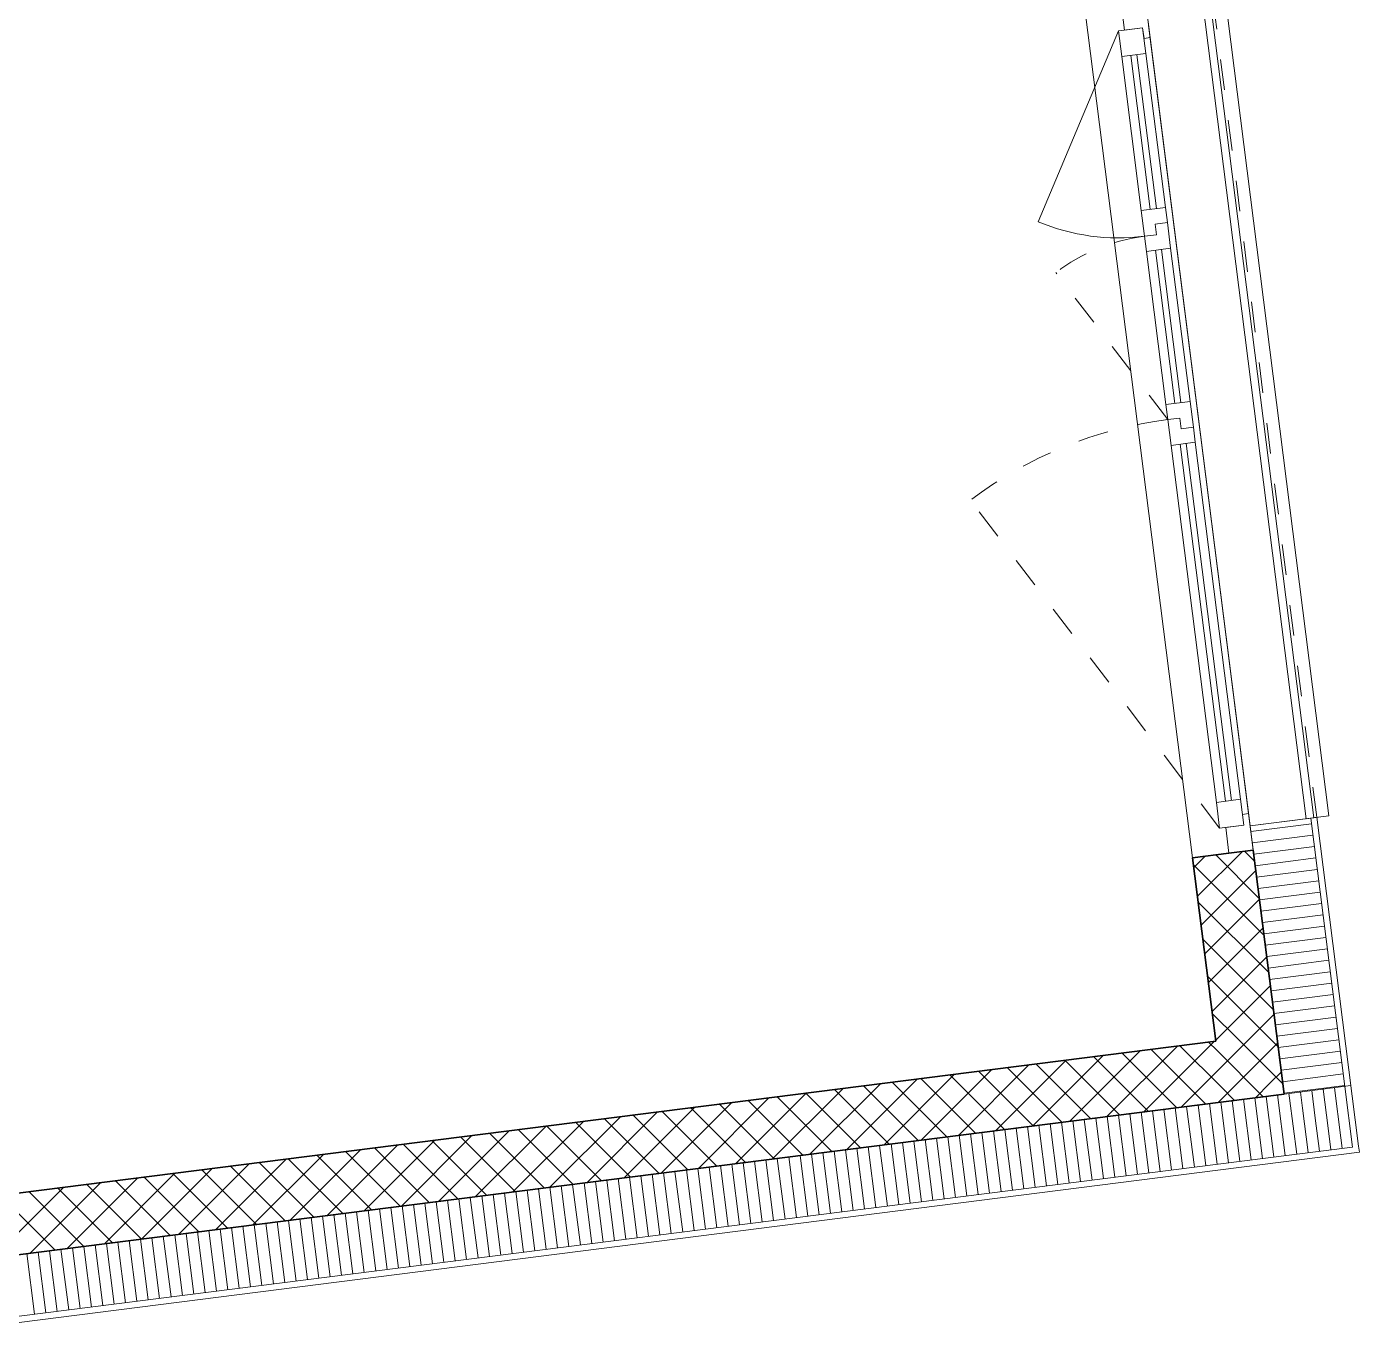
# Model space of a CAD drawing. Header units: metres. Extents: x 2713679.5 to 2713747.3, y 1226017.1 to 1226104.2.
# Drawn here: x 2713706.766 to 2713711.127, y 1226021.146 to 1226025.435 of the extents above; entities that cross this region are included whole.
import ezdxf

# ---------------------------------------------------------------- set-up
doc = ezdxf.new("R2010")
doc.units = ezdxf.units.M
doc.header["$MEASUREMENT"] = 0
doc.linetypes.add('Strich 2_1mm', pattern=[0.15, 0.1, -0.05])
doc.layers.add('plangrafiken', color=251, linetype='Continuous')
doc.layers.add('waende_stuetzen', color=250, linetype='Continuous')

msp = doc.modelspace()

# ---------------------------------------------------------------- linework, layer by layer
at = {"layer": 'plangrafiken', "color": 7, "linetype": 'Continuous', "lineweight": 13}
for p, q in [((2713710.608, 1226025.5617), (2713710.9529, 1226022.8435)), ((2713710.9777, 1226022.8466), (2713710.6328, 1226025.5648)), ((2713710.9529, 1226022.8435), (2713710.9777, 1226022.8466))]:
    msp.add_line(p, q, dxfattribs=at)
at = {"layer": 'waende_stuetzen', "color": 7, "linetype": 'Continuous', "lineweight": 18}
for p, q in [((2713710.8808, 1226021.9422), (2713707.5779, 1226047.9685)), ((2713710.8808, 1226021.9422), (2713707.9455, 1226045.0717)), ((2713710.8808, 1226021.9422), (2713708.7229, 1226038.9458)), ((2713710.9678, 1226022.8454), (2713710.7694, 1226022.8202)), ((2713710.7694, 1226022.8202), (2713710.7795, 1226022.7408)), ((2713710.9877, 1226022.8479), (2713710.9678, 1226022.8454)), ((2713711.0792, 1226021.9674), (2713710.9678, 1226022.8454)), ((2713711.1243, 1226021.7715), (2713710.9877, 1226022.8479)), ((2713711.0991, 1226021.9699), (2713710.8808, 1226021.9422)), ((2713711.1044, 1226021.769), (2713711.0792, 1226021.9674)), ((2713710.906, 1226021.7438), (2713711.1044, 1226021.769)), ((2713711.1268, 1226021.7517), (2713711.1243, 1226021.7715)), ((2713706.355, 1226021.1461), (2713711.1268, 1226021.7517)), ((2713706.422, 1226021.1748), (2713710.906, 1226021.7438))]:
    msp.add_line(p, q, dxfattribs=at)
at = {"layer": 'waende_stuetzen', "color": 7, "linetype": 'Continuous', "lineweight": 13}
for p, q in [((2713710.4421, 1226025.3995), (2713710.427, 1226025.5185)), ((2713710.2286, 1226025.4934), (2713710.5811, 1226022.7156)), ((2713710.3476, 1226025.5085), (2713710.3583, 1226025.4241)), ((2713711.0273, 1226022.8529), (2713710.695, 1226025.4719)), ((2713710.4178, 1226025.4317), (2713710.3385, 1226025.4216)), ((2713710.3583, 1226025.4241), (2713710.4178, 1226025.4317)), ((2713710.4178, 1226025.4317), (2713710.4222, 1226025.397)), ((2713710.4285, 1226025.3474), (2713710.4178, 1226025.4317)), ((2713710.7694, 1226022.8202), (2713710.437, 1226025.4392)), ((2713710.3385, 1226025.4216), (2713710.0763, 1226024.7969)), ((2713710.3385, 1226025.4216), (2713710.3492, 1226025.3373)), ((2713710.4222, 1226025.397), (2713710.4421, 1226025.3995)), ((2713710.7644, 1226022.8599), (2713710.4421, 1226025.3995)), ((2713710.3492, 1226025.3373), (2713710.4285, 1226025.3474)), ((2713710.3789, 1226025.3411), (2713710.4428, 1226024.8376)), ((2713710.4627, 1226024.8401), (2713710.3988, 1226025.3436)), ((2713710.4924, 1226024.8439), (2713710.4285, 1226025.3474)), ((2713710.3492, 1226025.3373), (2713710.4131, 1226024.8338)), ((2713710.4924, 1226024.8439), (2713710.4131, 1226024.8338)), ((2713710.4131, 1226024.8338), (2713710.4238, 1226024.7495)), ((2713710.4987, 1226024.7943), (2713710.4924, 1226024.8439)), ((2713710.459, 1226024.7893), (2713710.4987, 1226024.7943)), ((2713710.4634, 1226024.7545), (2713710.459, 1226024.7893)), ((2713710.5094, 1226024.71), (2713710.4987, 1226024.7943)), ((2713710.4238, 1226024.7495), (2713710.4634, 1226024.7545)), ((2713710.4238, 1226024.7495), (2713710.4301, 1226024.6999)), ((2713710.4301, 1226024.6999), (2713710.5094, 1226024.71)), ((2713710.4301, 1226024.6999), (2713710.4936, 1226024.1989)), ((2713710.4598, 1226024.7037), (2713710.5234, 1226024.2027)), ((2713710.5432, 1226024.2052), (2713710.4797, 1226024.7062)), ((2713710.573, 1226024.209), (2713710.5094, 1226024.71)), ((2713710.573, 1226024.209), (2713710.4936, 1226024.1989)), ((2713710.5837, 1226024.1247), (2713710.573, 1226024.209)), ((2713710.4936, 1226024.1989), (2713710.4999, 1226024.1493)), ((2713710.5396, 1226024.1544), (2713710.4999, 1226024.1493)), ((2713710.4999, 1226024.1493), (2713710.5106, 1226024.065)), ((2713710.544, 1226024.1196), (2713710.5396, 1226024.1544)), ((2713710.5837, 1226024.1247), (2713710.544, 1226024.1196)), ((2713710.59, 1226024.0751), (2713710.5837, 1226024.1247)), ((2713710.5106, 1226024.065), (2713710.59, 1226024.0751)), ((2713710.5106, 1226024.065), (2713710.6589, 1226022.8969)), ((2713710.5404, 1226024.0688), (2713710.6886, 1226022.9006)), ((2713710.7085, 1226022.9032), (2713710.5602, 1226024.0713)), ((2713710.7382, 1226022.9069), (2713710.59, 1226024.0751)), ((2713710.7382, 1226022.9069), (2713710.6589, 1226022.8969)), ((2713710.7489, 1226022.8226), (2713710.7382, 1226022.9069)), ((2713710.6589, 1226022.8969), (2713710.6696, 1226022.8125)), ((2713710.7644, 1226022.8599), (2713710.7445, 1226022.8573)), ((2713710.7445, 1226022.8573), (2713710.7489, 1226022.8226)), ((2713710.7795, 1226022.7408), (2713710.7644, 1226022.8599)), ((2713710.6696, 1226022.8125), (2713710.7489, 1226022.8226)), ((2713710.7489, 1226022.8226), (2713710.6894, 1226022.8151)), ((2713710.6894, 1226022.8151), (2713710.7001, 1226022.7307)), ((2713711.0273, 1226022.8529), (2713710.7694, 1226022.8202))]:
    msp.add_line(p, q, dxfattribs=at)
at = {"layer": 'waende_stuetzen', "color": 7, "linetype": 'Strich 2_1mm', "lineweight": 13}
for p, q in [((2713710.9877, 1226022.8479), (2713710.6553, 1226025.4669)), ((2713710.4999, 1226024.1493), (2713710.1339, 1226024.631)), ((2713710.6696, 1226022.8125), (2713709.8543, 1226023.8854))]:
    msp.add_line(p, q, dxfattribs=at)
at = {"layer": 'waende_stuetzen', "color": 18, "linetype": 'Continuous', "lineweight": 0, "true_color": 0x000000}
for p, q in [((2713710.9702, 1226022.8264), (2713710.7718, 1226022.8013)), ((2713710.9749, 1226022.7892), (2713710.7765, 1226022.7641)), ((2713710.5971, 1226022.5894), (2713710.7441, 1226022.7363)), ((2713710.7995, 1226022.5828), (2713710.657, 1226022.7253)), ((2713710.7841, 1226022.7042), (2713710.7512, 1226022.7372)), ((2713710.9797, 1226022.752), (2713710.7813, 1226022.7269)), ((2713710.815, 1226022.4613), (2713710.584, 1226022.6922)), ((2713710.5852, 1226022.6835), (2713710.6226, 1226022.7209)), ((2713710.9844, 1226022.7148), (2713710.786, 1226022.6897)), ((2713710.609, 1226022.4952), (2713710.7879, 1226022.6741)), ((2713710.9891, 1226022.6776), (2713710.7907, 1226022.6525)), ((2713710.9938, 1226022.6404), (2713710.7954, 1226022.6153)), ((2713710.9985, 1226022.6032), (2713710.8001, 1226022.5781)), ((2713710.8304, 1226022.3398), (2713710.5995, 1226022.5707)), ((2713710.621, 1226022.4011), (2713710.7999, 1226022.58)), ((2713711.0033, 1226022.566), (2713710.8049, 1226022.5408)), ((2713711.008, 1226022.5288), (2713710.8096, 1226022.5036)), ((2713710.6329, 1226022.307), (2713710.8118, 1226022.4859)), ((2713711.0127, 1226022.4916), (2713710.8143, 1226022.4664)), ((2713710.8458, 1226022.2183), (2713710.6149, 1226022.4492)), ((2713711.0174, 1226022.4544), (2713710.819, 1226022.4292)), ((2713710.6449, 1226022.2129), (2713710.8238, 1226022.3918)), ((2713711.0222, 1226022.4172), (2713710.8237, 1226022.392)), ((2713711.0269, 1226022.38), (2713710.8285, 1226022.3548)), ((2713711.0316, 1226022.3428), (2713710.8332, 1226022.3176)), ((2713710.8217, 1226022.1363), (2713710.6303, 1226022.3277)), ((2713710.6568, 1226022.1187), (2713710.8357, 1226022.2976)), ((2713711.0363, 1226022.3056), (2713710.8379, 1226022.2804)), ((2713711.041, 1226022.2684), (2713710.8426, 1226022.2432)), ((2713710.7276, 1226022.1244), (2713710.6457, 1226022.2063)), ((2713710.7745, 1226022.1303), (2713710.8477, 1226022.2035)), ((2713711.0458, 1226022.2312), (2713710.8473, 1226022.206)), ((2713711.0505, 1226022.194), (2713710.8521, 1226022.1688)), ((2713710.4221, 1226021.884), (2713710.653, 1226022.1149)), ((2713710.7149, 1226022.0708), (2713710.7745, 1226022.1303)), ((2713710.8766, 1226021.9753), (2713710.7276, 1226022.1244)), ((2713710.8612, 1226022.0968), (2713710.8217, 1226022.1363)), ((2713711.0552, 1226022.1568), (2713710.8568, 1226022.1316)), ((2713711.0599, 1226022.1196), (2713710.8615, 1226022.0944)), ((2713710.1791, 1226021.8532), (2713710.41, 1226022.0841)), ((2713710.3006, 1226021.8686), (2713710.5315, 1226022.0995)), ((2713710.53, 1226021.8977), (2713710.3511, 1226022.0766)), ((2713710.6241, 1226021.9096), (2713710.4452, 1226022.0885)), ((2713710.6766, 1226021.9633), (2713710.5394, 1226022.1005)), ((2713710.6611, 1226022.0848), (2713710.6335, 1226022.1124)), ((2713710.8124, 1226021.9335), (2713710.6611, 1226022.0848)), ((2713710.6688, 1226022.0246), (2713710.7149, 1226022.0708)), ((2713710.7747, 1226022.0245), (2713710.8596, 1226022.1094)), ((2713711.0646, 1226022.0824), (2713710.8662, 1226022.0572)), ((2713709.8147, 1226021.8069), (2713710.0456, 1226022.0378)), ((2713709.9361, 1226021.8223), (2713710.1671, 1226022.0532)), ((2713710.1535, 1226021.8499), (2713709.9746, 1226022.0288)), ((2713710.0576, 1226021.8377), (2713710.2885, 1226022.0687)), ((2713710.2476, 1226021.8619), (2713710.0687, 1226022.0408)), ((2713710.3418, 1226021.8738), (2713710.1629, 1226022.0527)), ((2713710.4359, 1226021.8858), (2713710.257, 1226022.0647)), ((2713711.0694, 1226022.0452), (2713710.871, 1226022.02)), ((2713709.4502, 1226021.7607), (2713709.6811, 1226021.9916)), ((2713709.5717, 1226021.7761), (2713709.8026, 1226022.007)), ((2713709.8712, 1226021.8141), (2713709.6923, 1226021.993)), ((2713709.6932, 1226021.7915), (2713709.9241, 1226022.0224)), ((2713709.9653, 1226021.826), (2713709.7864, 1226022.0049)), ((2713710.0594, 1226021.838), (2713709.8805, 1226022.0169)), ((2713710.5436, 1226021.8994), (2713710.6688, 1226022.0246)), ((2713710.6807, 1226021.9305), (2713710.7747, 1226022.0245)), ((2713710.8344, 1226021.9782), (2713710.8716, 1226022.0153)), ((2713711.0741, 1226022.008), (2713710.8757, 1226021.9828)), ((2713709.0858, 1226021.7144), (2713709.3167, 1226021.9453)), ((2713709.2072, 1226021.7298), (2713709.4382, 1226021.9607)), ((2713709.4947, 1226021.7663), (2713709.3158, 1226021.9452)), ((2713709.3287, 1226021.7452), (2713709.5596, 1226021.9762)), ((2713709.5888, 1226021.7783), (2713709.4099, 1226021.9572)), ((2713709.6829, 1226021.7902), (2713709.504, 1226021.9691)), ((2713709.777, 1226021.8021), (2713709.5981, 1226021.981)), ((2713710.7183, 1226021.9216), (2713710.6766, 1226021.9633)), ((2713710.7865, 1226021.9303), (2713710.8344, 1226021.9782)), ((2713710.8845, 1226021.7411), (2713710.8593, 1226021.9395)), ((2713711.0788, 1226021.9708), (2713710.8804, 1226021.9456)), ((2713710.8985, 1226021.9285), (2713710.8965, 1226021.9442)), ((2713710.9404, 1226021.8961), (2713710.9337, 1226021.9489)), ((2713710.9823, 1226021.8636), (2713710.9709, 1226021.9537)), ((2713711.0243, 1226021.8311), (2713711.0081, 1226021.9584)), ((2713711.0662, 1226021.7986), (2713711.0453, 1226021.9631)), ((2713708.7213, 1226021.6682), (2713708.9522, 1226021.8991)), ((2713708.8428, 1226021.6836), (2713709.0737, 1226021.9145)), ((2713709.1182, 1226021.7185), (2713708.9393, 1226021.8974)), ((2713708.9643, 1226021.699), (2713709.1952, 1226021.9299)), ((2713709.2123, 1226021.7305), (2713709.0334, 1226021.9094)), ((2713709.3064, 1226021.7424), (2713709.1275, 1226021.9213)), ((2713709.4006, 1226021.7544), (2713709.2217, 1226021.9333)), ((2713710.5497, 1226021.6986), (2713710.5245, 1226021.897)), ((2713710.5869, 1226021.7033), (2713710.5617, 1226021.9017)), ((2713710.6241, 1226021.708), (2713710.5989, 1226021.9064)), ((2713710.6613, 1226021.7128), (2713710.6361, 1226021.9112)), ((2713710.665, 1226021.9148), (2713710.6807, 1226021.9305)), ((2713710.6985, 1226021.7175), (2713710.6733, 1226021.9159)), ((2713710.7357, 1226021.7222), (2713710.7105, 1226021.9206)), ((2713710.7729, 1226021.7269), (2713710.7477, 1226021.9253)), ((2713710.8101, 1226021.7316), (2713710.7849, 1226021.93)), ((2713710.8473, 1226021.7364), (2713710.8221, 1226021.9348)), ((2713710.9217, 1226021.7458), (2713710.8985, 1226021.9285)), ((2713710.9589, 1226021.7505), (2713710.9404, 1226021.8961)), ((2713708.3569, 1226021.6219), (2713708.5878, 1226021.8528)), ((2713708.4783, 1226021.6373), (2713708.7093, 1226021.8682)), ((2713708.5998, 1226021.6527), (2713708.8307, 1226021.8837)), ((2713708.8358, 1226021.6827), (2713708.6569, 1226021.8616)), ((2713708.9299, 1226021.6946), (2713708.751, 1226021.8735)), ((2713709.0241, 1226021.7066), (2713708.8452, 1226021.8855)), ((2713710.2148, 1226021.6561), (2713710.1897, 1226021.8545)), ((2713710.2521, 1226021.6608), (2713710.2269, 1226021.8592)), ((2713710.2893, 1226021.6655), (2713710.2641, 1226021.8639)), ((2713710.3265, 1226021.6703), (2713710.3013, 1226021.8687)), ((2713710.3637, 1226021.675), (2713710.3385, 1226021.8734)), ((2713710.4009, 1226021.6797), (2713710.3757, 1226021.8781)), ((2713710.4381, 1226021.6844), (2713710.4129, 1226021.8828)), ((2713710.4753, 1226021.6891), (2713710.4501, 1226021.8876)), ((2713710.5125, 1226021.6939), (2713710.4873, 1226021.8923)), ((2713710.9961, 1226021.7552), (2713710.9823, 1226021.8636)), ((2713708.1139, 1226021.5911), (2713708.3448, 1226021.822)), ((2713708.2354, 1226021.6065), (2713708.4663, 1226021.8374)), ((2713708.4593, 1226021.6349), (2713708.2804, 1226021.8138)), ((2713708.5535, 1226021.6469), (2713708.3746, 1226021.8258)), ((2713708.6476, 1226021.6588), (2713708.4687, 1226021.8377)), ((2713708.7417, 1226021.6707), (2713708.5628, 1226021.8496)), ((2713709.88, 1226021.6136), (2713709.8549, 1226021.812)), ((2713709.9172, 1226021.6183), (2713709.8921, 1226021.8167)), ((2713709.9544, 1226021.623), (2713709.9293, 1226021.8215)), ((2713709.9916, 1226021.6278), (2713709.9665, 1226021.8262)), ((2713710.0288, 1226021.6325), (2713710.0037, 1226021.8309)), ((2713710.066, 1226021.6372), (2713710.0409, 1226021.8356)), ((2713710.1032, 1226021.6419), (2713710.0781, 1226021.8403)), ((2713710.1404, 1226021.6467), (2713710.1153, 1226021.8451)), ((2713710.1776, 1226021.6514), (2713710.1525, 1226021.8498)), ((2713711.0333, 1226021.76), (2713711.0243, 1226021.8311)), ((2713707.7494, 1226021.5448), (2713707.9804, 1226021.7757)), ((2713707.8709, 1226021.5602), (2713708.1018, 1226021.7911)), ((2713708.0829, 1226021.5871), (2713707.904, 1226021.766)), ((2713707.9924, 1226021.5757), (2713708.2233, 1226021.8066)), ((2713708.177, 1226021.5991), (2713707.9981, 1226021.778)), ((2713708.2711, 1226021.611), (2713708.0922, 1226021.7899)), ((2713708.3652, 1226021.623), (2713708.1863, 1226021.8019)), ((2713709.508, 1226021.5664), (2713709.4828, 1226021.7648)), ((2713709.5452, 1226021.5711), (2713709.52, 1226021.7695)), ((2713709.5824, 1226021.5758), (2713709.5572, 1226021.7742)), ((2713709.6196, 1226021.5806), (2713709.5944, 1226021.779)), ((2713709.6568, 1226021.5853), (2713709.6316, 1226021.7837)), ((2713709.694, 1226021.59), (2713709.6688, 1226021.7884)), ((2713709.7312, 1226021.5947), (2713709.706, 1226021.7931)), ((2713709.7684, 1226021.5994), (2713709.7432, 1226021.7979)), ((2713709.8056, 1226021.6042), (2713709.7805, 1226021.8026)), ((2713709.8428, 1226021.6089), (2713709.8177, 1226021.8073)), ((2713711.0705, 1226021.7647), (2713711.0662, 1226021.7986)), ((2713707.385, 1226021.4986), (2713707.6159, 1226021.7295)), ((2713707.5065, 1226021.514), (2713707.7374, 1226021.7449)), ((2713707.8005, 1226021.5513), (2713707.6216, 1226021.7302)), ((2713707.628, 1226021.5294), (2713707.8589, 1226021.7603)), ((2713707.8946, 1226021.5632), (2713707.7157, 1226021.7421)), ((2713707.9887, 1226021.5752), (2713707.8098, 1226021.7541)), ((2713709.1732, 1226021.5239), (2713709.148, 1226021.7223)), ((2713709.2104, 1226021.5286), (2713709.1852, 1226021.727)), ((2713709.2476, 1226021.5333), (2713709.2224, 1226021.7318)), ((2713709.2848, 1226021.5381), (2713709.2596, 1226021.7365)), ((2713709.322, 1226021.5428), (2713709.2968, 1226021.7412)), ((2713709.3592, 1226021.5475), (2713709.334, 1226021.7459)), ((2713709.3964, 1226021.5522), (2713709.3712, 1226021.7506)), ((2713709.4336, 1226021.557), (2713709.4084, 1226021.7554)), ((2713709.4708, 1226021.5617), (2713709.4456, 1226021.7601)), ((2713707.0206, 1226021.4523), (2713707.2515, 1226021.6832)), ((2713707.142, 1226021.4677), (2713707.3729, 1226021.6986)), ((2713707.424, 1226021.5035), (2713707.2451, 1226021.6824)), ((2713707.2635, 1226021.4832), (2713707.4944, 1226021.7141)), ((2713707.5181, 1226021.5155), (2713707.3392, 1226021.6944)), ((2713707.6122, 1226021.5274), (2713707.4333, 1226021.7063)), ((2713707.7064, 1226021.5394), (2713707.5275, 1226021.7183)), ((2713708.8384, 1226021.4814), (2713708.8132, 1226021.6798)), ((2713708.8756, 1226021.4861), (2713708.8504, 1226021.6845)), ((2713708.9128, 1226021.4909), (2713708.8876, 1226021.6893)), ((2713708.95, 1226021.4956), (2713708.9248, 1226021.694)), ((2713708.9872, 1226021.5003), (2713708.962, 1226021.6987)), ((2713709.0244, 1226021.505), (2713708.9992, 1226021.7034)), ((2713709.0616, 1226021.5097), (2713709.0364, 1226021.7082)), ((2713709.0988, 1226021.5145), (2713709.0736, 1226021.7129)), ((2713709.136, 1226021.5192), (2713709.1108, 1226021.7176)), ((2713706.6561, 1226021.4061), (2713706.887, 1226021.637)), ((2713706.7776, 1226021.4215), (2713707.0085, 1226021.6524)), ((2713707.0475, 1226021.4557), (2713706.8686, 1226021.6346)), ((2713706.8991, 1226021.4369), (2713707.13, 1226021.6678)), ((2713707.1416, 1226021.4677), (2713706.9627, 1226021.6466)), ((2713707.2358, 1226021.4796), (2713707.0569, 1226021.6585)), ((2713707.3299, 1226021.4916), (2713707.151, 1226021.6705)), ((2713708.5036, 1226021.4389), (2713708.4784, 1226021.6373)), ((2713708.5408, 1226021.4436), (2713708.5156, 1226021.6421)), ((2713708.578, 1226021.4484), (2713708.5528, 1226021.6468)), ((2713708.6152, 1226021.4531), (2713708.59, 1226021.6515)), ((2713708.6524, 1226021.4578), (2713708.6272, 1226021.6562)), ((2713708.6896, 1226021.4625), (2713708.6644, 1226021.6609)), ((2713708.7268, 1226021.4673), (2713708.7016, 1226021.6657)), ((2713708.764, 1226021.472), (2713708.7388, 1226021.6704)), ((2713708.8012, 1226021.4767), (2713708.776, 1226021.6751)), ((2713706.8593, 1226021.4319), (2713706.6804, 1226021.6108)), ((2713706.9534, 1226021.4438), (2713706.7745, 1226021.6227)), ((2713708.1688, 1226021.3964), (2713708.1436, 1226021.5948)), ((2713708.206, 1226021.4012), (2713708.1808, 1226021.5996)), ((2713708.2432, 1226021.4059), (2713708.218, 1226021.6043)), ((2713708.2804, 1226021.4106), (2713708.2552, 1226021.609)), ((2713708.3176, 1226021.4153), (2713708.2924, 1226021.6137)), ((2713708.3548, 1226021.42), (2713708.3296, 1226021.6184)), ((2713708.392, 1226021.4248), (2713708.3668, 1226021.6232)), ((2713708.4292, 1226021.4295), (2713708.404, 1226021.6279)), ((2713708.4664, 1226021.4342), (2713708.4412, 1226021.6326)), ((2713707.7967, 1226021.3492), (2713707.7716, 1226021.5476)), ((2713707.8339, 1226021.3539), (2713707.8088, 1226021.5524)), ((2713707.8711, 1226021.3587), (2713707.846, 1226021.5571)), ((2713707.9083, 1226021.3634), (2713707.8832, 1226021.5618)), ((2713707.9455, 1226021.3681), (2713707.9204, 1226021.5665)), ((2713707.9828, 1226021.3728), (2713707.9576, 1226021.5712)), ((2713708.02, 1226021.3775), (2713707.9948, 1226021.576)), ((2713708.0572, 1226021.3823), (2713708.032, 1226021.5807)), ((2713708.0944, 1226021.387), (2713708.0692, 1226021.5854)), ((2713708.1316, 1226021.3917), (2713708.1064, 1226021.5901)), ((2713707.4619, 1226021.3067), (2713707.4367, 1226021.5051)), ((2713707.4991, 1226021.3115), (2713707.474, 1226021.5099)), ((2713707.5363, 1226021.3162), (2713707.5112, 1226021.5146)), ((2713707.5735, 1226021.3209), (2713707.5484, 1226021.5193)), ((2713707.6107, 1226021.3256), (2713707.5856, 1226021.524)), ((2713707.6479, 1226021.3303), (2713707.6228, 1226021.5287)), ((2713707.6851, 1226021.3351), (2713707.66, 1226021.5335)), ((2713707.7223, 1226021.3398), (2713707.6972, 1226021.5382)), ((2713707.7595, 1226021.3445), (2713707.7344, 1226021.5429)), ((2713707.1271, 1226021.2642), (2713707.1019, 1226021.4627)), ((2713707.1643, 1226021.269), (2713707.1391, 1226021.4674)), ((2713707.2015, 1226021.2737), (2713707.1763, 1226021.4721)), ((2713707.2387, 1226021.2784), (2713707.2135, 1226021.4768)), ((2713707.2759, 1226021.2831), (2713707.2507, 1226021.4815)), ((2713707.3131, 1226021.2878), (2713707.2879, 1226021.4863)), ((2713707.3503, 1226021.2926), (2713707.3251, 1226021.491)), ((2713707.3875, 1226021.2973), (2713707.3623, 1226021.4957)), ((2713707.4247, 1226021.302), (2713707.3995, 1226021.5004)), ((2713706.7923, 1226021.2218), (2713706.7671, 1226021.4202)), ((2713706.8295, 1226021.2265), (2713706.8043, 1226021.4249)), ((2713706.8667, 1226021.2312), (2713706.8415, 1226021.4296)), ((2713706.9039, 1226021.2359), (2713706.8787, 1226021.4343)), ((2713706.9411, 1226021.2406), (2713706.9159, 1226021.439)), ((2713706.9783, 1226021.2454), (2713706.9531, 1226021.4438)), ((2713707.0155, 1226021.2501), (2713706.9903, 1226021.4485)), ((2713707.0527, 1226021.2548), (2713707.0275, 1226021.4532)), ((2713707.0899, 1226021.2595), (2713707.0647, 1226021.4579))]:
    msp.add_line(p, q, dxfattribs=at)
at = {"layer": 'waende_stuetzen', "color": 7, "linetype": 'Continuous', "lineweight": 35}
for p, q in [((2713710.7001, 1226022.7307), (2713710.5811, 1226022.7156)), ((2713710.7795, 1226022.7408), (2713710.7001, 1226022.7307)), ((2713710.8556, 1226022.1406), (2713710.7795, 1226022.7408)), ((2713710.5811, 1226022.7156), (2713710.6572, 1226022.1154)), ((2713710.6572, 1226022.1154), (2713706.3716, 1226021.5716)), ((2713710.8808, 1226021.9422), (2713710.8556, 1226022.1406)), ((2713710.6824, 1226021.917), (2713710.8808, 1226021.9422)), ((2713706.3968, 1226021.3732), (2713710.6824, 1226021.917))]:
    msp.add_line(p, q, dxfattribs=at)
at = {"layer": 'waende_stuetzen', "color": 7, "linetype": 'Continuous', "lineweight": 13}
msp.add_arc((2713710.3385, 1226025.4216), 0.6775, 247.2326, 277.2326, dxfattribs=at)
at = {"layer": 'waende_stuetzen', "color": 7, "linetype": 'Strich 2_1mm', "lineweight": 13}
for centre, radius in [((2713710.4999, 1226024.1493), 0.605), ((2713710.6696, 1226022.8125), 1.3475)]:
    msp.add_arc(centre, radius, 97.2326, 127.2326, dxfattribs=at)

doc.saveas('drawing.dxf')
